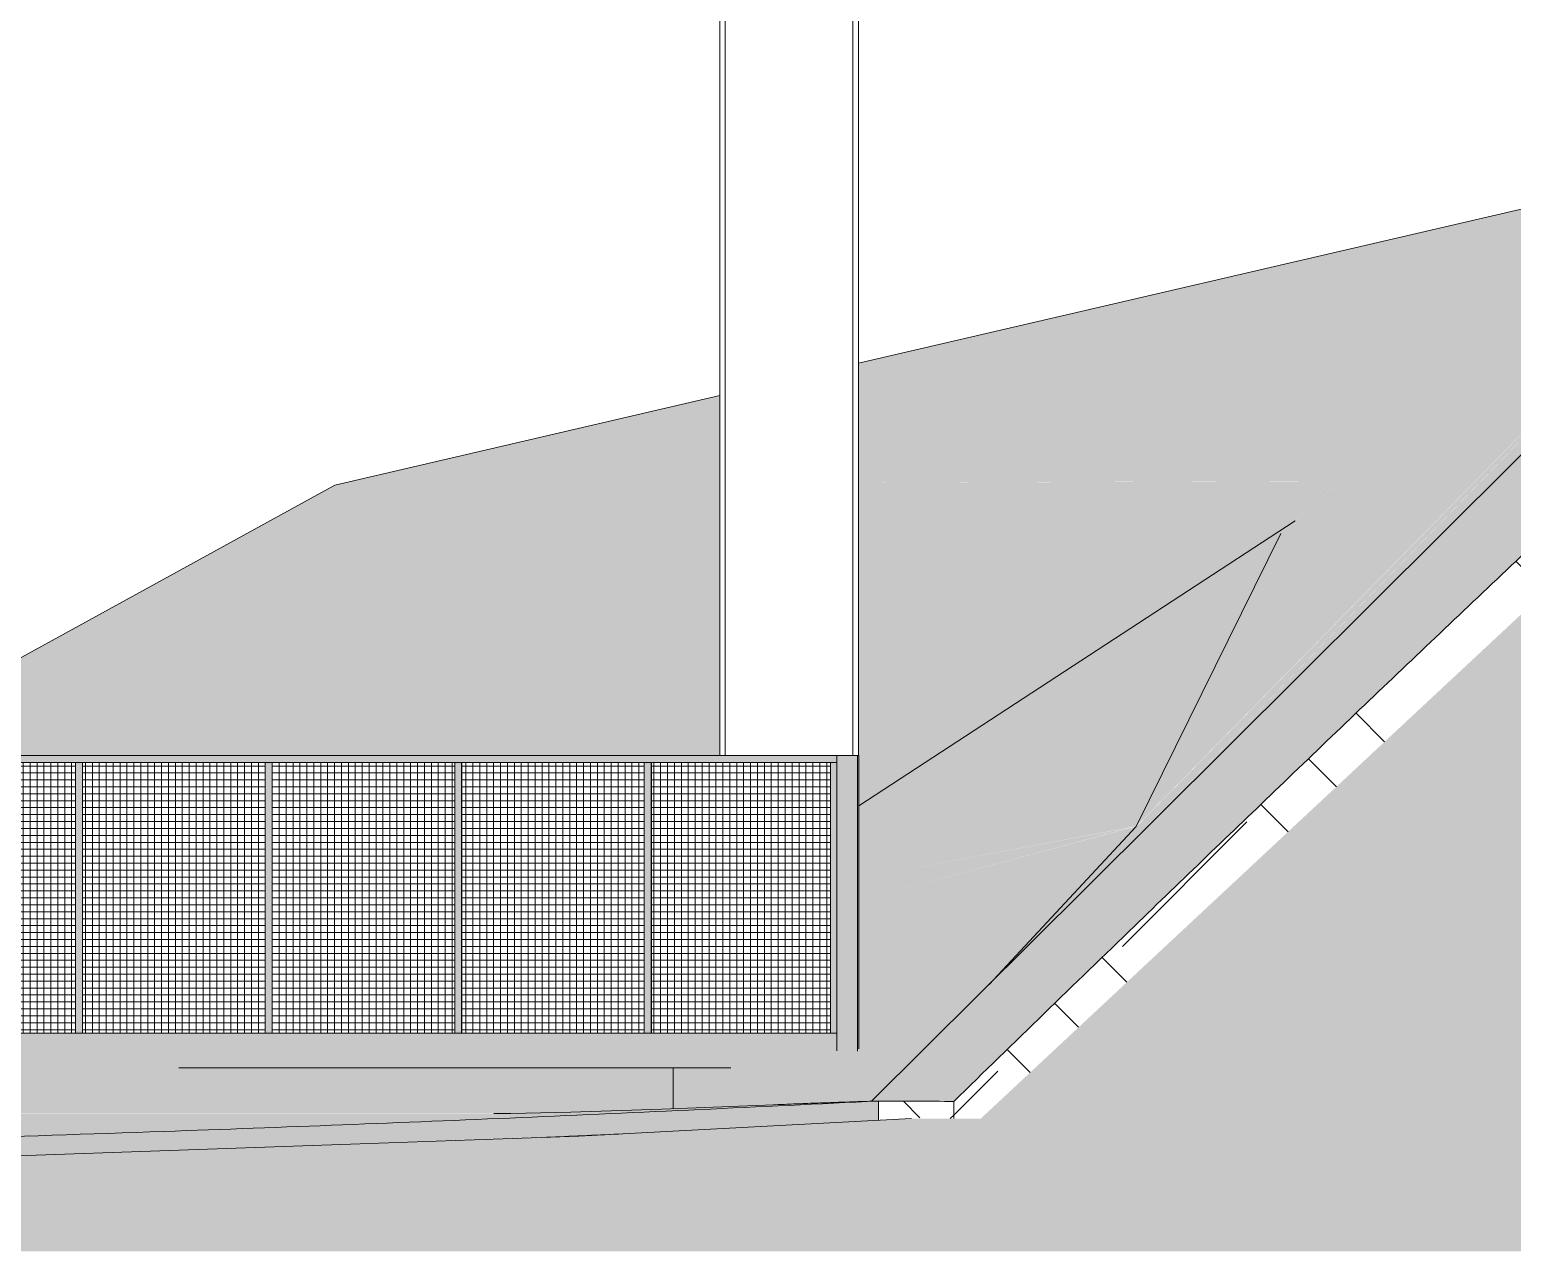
# Model space of a CAD drawing. Header units: metres. Extents: x -3 to 469, y -13 to 19.
# Drawn here: x 259.27 to 269.96, y -12.97 to -4.17 of the extents above; entities that cross this region are included whole.
import ezdxf

# ---------------------------------------------------------------- set-up
doc = ezdxf.new("R2010")
doc.units = ezdxf.units.M
for name, color, linetype, lineweight in [('0-1', 7, 'Continuous', 5), ('A-DETL-1', 7, 'Continuous', 20), ('A-FLOR', 7, 'Continuous', 9), ('A-FLOR-1', 7, 'Continuous', 20), ('A-GLAZ-CURT', 7, 'Continuous', 5), ('A-GLAZ-CWMG', 7, 'Continuous', 5), ('S-COLS', 7, 'Continuous', 9)]:
    doc.layers.add(name, color=color, linetype=linetype, lineweight=lineweight)
for name, color, linetype, lineweight, true_color in [('A-DETL-GENF-1', 7, 'Continuous', 5, 0xb8a087), ('A-FLOR-PATT-1', 7, 'Continuous', 9, 0x74756c), ('A-FLOR-PATT-2', 7, 'Continuous', 20, 0xc0c0c0), ('A-FLOR-PATT-4', 7, 'Continuous', 5, 0xb8a087), ('A-FLOR-PATT-6', 7, 'Continuous', 20, 0xb8c78b), ('A-FLOR-PATT-7', 7, 'Continuous', 20, 0xd3dcb8), ('A-GENM-1', 7, 'Continuous', 9, 0xaaaaaa), ('A-GLAZ-CURT-1', 7, 'Continuous', 5, 0x787878), ('A-GLAZ-CWMG-1', 7, 'Continuous', 5, 0xf2f2f2), ('S-COLS-3', 7, 'Continuous', 9, 0xe9e9e9)]:
    doc.layers.add(name, color=color, linetype=linetype, lineweight=lineweight, true_color=true_color)
pattern_1 = [(45, (292.2927, 0), (0, 1.79605), [1.27, -1.27]), (45, (292.6297, -0.3368), (0, 1.79605), [1.27, -1.27]), (45, (292.9657, -0.6735), (0, 1.79605), [1.27, -1.27]), (135, (292.2927, 0.2245), (-1.79605, 1e-16), [1.27, -1.27]), (135, (292.6297, 0.5613), (-1.79605, 1e-16), [1.27, -1.27]), (135, (292.9657, 0.898), (-1.79605, 1e-16), [1.27, -1.27])]

# ---------------------------------------------------------------- blocks, each defined once
blk = doc.blocks.new('PL - PL-295291-FACHADA 03')
at = {"layer": 'A-GENM-1'}
for p, q in [((-23.093, -1.14), (-23.053, -1.14)), ((-23.093, -9.4), (-23.093, -1.14)), ((-23.053, -9.4), (-23.053, -1.14)), ((-22.133, -1.14), (-22.093, -1.14)), ((-22.133, -9.4), (-22.133, -1.14)), ((-22.093, -9.4), (-22.093, -1.14))]:
    blk.add_line(p, q, dxfattribs=at)
blk = doc.blocks.new('CONTAINER-R01_rvt-3-FACHADA 03')
at = {"layer": 'A-GENM-1'}
blk.add_blockref('PL - PL-295291-FACHADA 03', (0, 0), dxfattribs=at)
blk = doc.blocks.new('System Panel - Tela-4221012-FACHADA 03')
at = {"layer": 'A-GLAZ-CURT-1'}
h = blk.add_hatch(dxfattribs=at)
h.set_pattern_fill('FP_55', color=256, style=0, pattern_type=2)
h.set_pattern_definition([(0, (-22.94, -10.425), (0, 0.05), []), (90, (-22.94, -10.425), (-0.04988, 3e-18), [])])
h.paths.add_polyline_path([(-23.003, -11.4), (-22.295, -11.4), (-22.295, -9.45), (-23.586, -9.45), (-23.586, -11.4)])
at = {"layer": 'A-GLAZ-CURT'}
blk.add_line((-23.586, -9.45), (-23.586, -11.4), dxfattribs=at)
blk = doc.blocks.new('Rectangular Mullion - 50mm x 250mm-4221007-FACHADA 03')
at = {"layer": 'A-GLAZ-CWMG-1'}
blk.add_hatch(color=256, dxfattribs=at).paths.add_polyline_path([(-23.388, -11.65), (-23.013, -11.65), (-22.57, -11.521), (-22.248, -11.523), (-22.248, -11.4), (-23.612, -11.4), (-23.612, -11.65)])
at = {"layer": 'A-GLAZ-CWMG'}
for p, q in [((-23.612, -11.4), (-22.248, -11.4)), ((-23.612, -11.65), (-23.013, -11.65))]:
    blk.add_line(p, q, dxfattribs=at)
blk = doc.blocks.new('Rectangular Mullion - 50mm x 50mm aluminio-4220972-FACHADA 03')
at = {"layer": 'A-GLAZ-CWMG-1'}
blk.add_hatch(color=256, dxfattribs=at).paths.add_polyline_path([(-22.248, -11.4), (-22.248, -9.45), (-22.295, -9.45), (-22.295, -11.4)])
at = {"layer": 'A-GLAZ-CWMG'}
for p, q in [((-22.295, -9.45), (-22.248, -9.45)), ((-22.295, -11.4), (-22.295, -9.45)), ((-22.248, -11.4), (-22.295, -11.4))]:
    blk.add_line(p, q, dxfattribs=at)
blk = doc.blocks.new('System Panel - Tela-4221013-FACHADA 03')
at = {"layer": 'A-GLAZ-CURT-1'}
h = blk.add_hatch(dxfattribs=at)
h.set_pattern_fill('FP_56', color=256, style=0, pattern_type=2)
h.set_pattern_definition([(0, (-24.294, -10.425), (0, 0.05), []), (90, (-24.294, -10.425), (-0.04988, 3e-18), [])])
h.paths.add_polyline_path([(-23.637, -11.4), (-23.637, -9.45), (-24.953, -9.45), (-24.953, -11.4), (-23.773, -11.4)])
at = {"layer": 'A-GLAZ-CURT'}
blk.add_line((-24.953, -9.45), (-24.953, -11.4), dxfattribs=at)
blk = doc.blocks.new('Rectangular Mullion - 50mm x 50mm aluminio-4221008-FACHADA 03')
at = {"layer": 'A-GLAZ-CWMG-1'}
blk.add_hatch(color=256, dxfattribs=at).paths.add_polyline_path([(-23.612, -9.4), (-23.612, -9.45), (-22.248, -9.45), (-22.248, -9.4)])
at = {"layer": 'A-GLAZ-CWMG'}
for p, q in [((-22.248, -9.4), (-23.612, -9.4)), ((-22.248, -9.45), (-23.612, -9.45))]:
    blk.add_line(p, q, dxfattribs=at)
blk = doc.blocks.new('Rectangular Mullion - 50mm x 50mm aluminio-4221009-FACHADA 03')
at = {"layer": 'A-GLAZ-CWMG-1'}
blk.add_hatch(color=256, dxfattribs=at).paths.add_polyline_path([(-23.612, -9.45), (-23.612, -9.4), (-24.979, -9.4), (-24.979, -9.45), (-23.773, -9.45)])
at = {"layer": 'A-GLAZ-CWMG'}
for p, q in [((-23.612, -9.4), (-24.979, -9.4)), ((-23.612, -9.45), (-24.979, -9.45))]:
    blk.add_line(p, q, dxfattribs=at)
blk = doc.blocks.new('Rectangular Mullion - 50mm x 250mm-4221010-FACHADA 03')
at = {"layer": 'A-GLAZ-CWMG-1'}
blk.add_hatch(color=256, dxfattribs=at).paths.add_polyline_path([(-24.979, -11.65), (-23.612, -11.65), (-23.612, -11.4), (-24.979, -11.4)])
at = {"layer": 'A-GLAZ-CWMG'}
for p, q in [((-24.979, -11.4), (-23.612, -11.4)), ((-24.979, -11.65), (-23.612, -11.65))]:
    blk.add_line(p, q, dxfattribs=at)
blk = doc.blocks.new('Rectangular Mullion - 50mm x 250mm-V43-FACHADA 03')
at = {"layer": 'A-GLAZ-CWMG-1'}
blk.add_hatch(color=256, dxfattribs=at).paths.add_polyline_path([(-26.345, -11.65), (-26.345, -11.4), (-27.712, -11.4), (-27.712, -11.626), (-26.993, -11.65), (-26.853, -11.65)])
at = {"layer": 'A-GLAZ-CWMG'}
for p, q in [((-27.712, -11.4), (-26.345, -11.4)), ((-26.993, -11.65), (-26.345, -11.65))]:
    blk.add_line(p, q, dxfattribs=at)
blk = doc.blocks.new('Rectangular Mullion - 50mm x 250mm-V44-FACHADA 03')
at = {"layer": 'A-GLAZ-CWMG-1'}
blk.add_hatch(color=256, dxfattribs=at).paths.add_polyline_path([(-27.712, -11.626), (-27.712, -11.4), (-29.079, -11.4), (-29.079, -11.579), (-28.393, -11.602)])
at = {"layer": 'A-GLAZ-CWMG'}
blk.add_line((-29.079, -11.4), (-27.712, -11.4), dxfattribs=at)
blk = doc.blocks.new('Rectangular Mullion - 50mm x 50mm aluminio-4220969-FACHADA 03')
at = {"layer": 'A-GLAZ-CWMG-1'}
blk.add_hatch(color=256, dxfattribs=at).paths.add_polyline_path([(-23.637, -11.4), (-23.587, -11.4), (-23.587, -9.45), (-23.637, -9.45), (-23.637, -10.931)])
at = {"layer": 'A-GLAZ-CWMG'}
for p, q in [((-23.637, -9.45), (-23.587, -9.45)), ((-23.637, -9.45), (-23.637, -11.4)), ((-23.587, -9.45), (-23.587, -11.4)), ((-23.587, -11.4), (-23.637, -11.4))]:
    blk.add_line(p, q, dxfattribs=at)

msp = doc.modelspace()

# ---------------------------------------------------------------- hatches: boundary and pattern name
at = {"layer": 'A-DETL-GENF-1'}
h = msp.add_hatch(dxfattribs=at)
h.set_pattern_fill('FP_49', color=256, style=0, pattern_type=2)
h.set_pattern_definition(pattern_1)
h.paths.add_polyline_path([(303.603, -12.972), (343.641, -12.972), (343.641, -0.3), (342.959, -0.3), (340.98, -0.253), (333.632, -0.182), (330.359, -0.184), (328.242, -0.202), (326.702, -0.23), (325.554, -0.3), (314.575, -0.298), (312.265, -0.253), (307.719, -0.3), (307.719, -0.2), (287.285, -0.2), (283.029, -1.834), (279.304, -2.832), (275.483, -4.297), (274.303, -4.704), (272.889, -5.849), (271.666, -6.9), (270.15, -8.265), (266.128, -12.016), (265.628, -12.016), (263.181, -12.143), (254.856, -12.434), (253.757, -12.434), (245.087, -11.98), (245.087, -12.972), (300.524, -12.972)])
at = {"layer": 'A-FLOR-PATT-1'}
msp.add_hatch(color=256, dxfattribs=at).paths.add_polyline_path([(253.796, -12.421), (255.481, -12.39), (256.636, -12.364), (257.662, -12.336), (263.231, -12.139), (263.758, -12.114), (265.39, -12.028), (265.39, -11.889), (263.566, -11.974), (262.218, -12.032), (261.063, -12.078), (259.716, -12.125), (258.369, -12.168), (257.214, -12.199), (255.866, -12.231), (254.711, -12.255), (253.796, -12.271), (253.796, -12.398)])
at = {"layer": 'A-FLOR-PATT-2'}
h = msp.add_hatch(color=256, dxfattribs=at)
h.paths.add_polyline_path([(261.47, -7.45), (264.246, -7.101), (264.246, -6.805), (261.599, -7.42)])
h.paths.add_polyline_path([(265.246, -6.975), (269.899, -6.389), (271.291, -5.168), (265.246, -6.573), (265.246, -6.849)])
h = msp.add_hatch(color=256, dxfattribs=at)
h.paths.add_polyline_path([(261.47, -7.45), (264.246, -7.251), (264.246, -7.101), (261.707, -7.42)])
h.paths.add_polyline_path([(265.246, -7.18), (269.331, -6.888), (269.899, -6.389), (265.246, -6.975)])
h = msp.add_hatch(color=256, dxfattribs=at)
h.paths.add_polyline_path([(261.47, -7.45), (264.246, -7.439), (264.246, -7.251), (261.888, -7.42)])
h.paths.add_polyline_path([(265.246, -7.435), (268.725, -7.42), (269.331, -6.888), (265.246, -7.18), (265.246, -7.42)])
h = msp.add_hatch(color=256, dxfattribs=at)
h.paths.add_polyline_path([(259.418, -9.4), (264.246, -8.385), (264.246, -7.439), (261.47, -7.45), (257.92, -9.4), (258.286, -9.4)])
h.paths.add_polyline_path([(265.246, -8.175), (268.689, -7.451), (268.724, -7.421), (265.246, -7.435), (265.246, -8.109)])
h = msp.add_hatch(color=256, dxfattribs=at)
h.paths.add_polyline_path([(265.25, -9.763), (268.395, -7.709), (268.689, -7.451), (265.246, -8.175), (265.246, -9.4), (265.25, -9.4)])
h.paths.add_polyline_path([(259.418, -9.4), (264.246, -9.4), (264.246, -8.385), (259.602, -9.361)])
for points in [[(254.678, -11.98), (262.783, -11.978), (263.1, -11.971), (263.727, -11.951), (263.91, -11.942), (263.91, -11.65), (260.346, -11.65), (257.919, -11.567), (254.711, -11.976)], [(253.796, -12.271), (255.729, -12.234), (256.922, -12.207), (258.188, -12.173), (259.523, -12.132), (260.82, -12.087), (262.026, -12.04), (263.373, -11.983), (264.721, -11.921), (265.282, -11.892), (264.779, -11.91), (263.904, -11.945), (263.221, -11.967), (262.738, -11.978), (262.602, -11.979), (261.824, -11.98), (254.678, -11.98), (253.823, -12.262)]]:
    msp.add_hatch(color=256, dxfattribs=at).paths.add_polyline_path(points)
at = {"layer": 'A-FLOR-PATT-4'}
h = msp.add_hatch(dxfattribs=at)
h.set_pattern_fill('FP_49', color=256, style=0, pattern_type=2)
h.set_pattern_definition(pattern_1)
h.paths.add_polyline_path([(266.031, -12.016), (266.128, -12.016), (270.15, -8.265), (271.726, -6.849), (272.914, -5.828), (273.823, -5.093), (273.823, -4.511), (273.186, -5.063), (272.688, -5.504), (272.035, -6.094), (271.572, -6.518), (270.668, -7.359), (270.124, -7.869), (269.585, -8.38), (268.826, -9.102), (267.452, -10.421), (266.397, -11.441), (265.934, -11.892), (265.934, -12.016), (266.012, -12.016)])
h.paths.add_polyline_path([(275.295, -4.362), (275.513, -4.287), (279.321, -2.827), (283.029, -1.834), (284.751, -1.171), (276.962, -3.284), (276.46, -3.508), (276.067, -3.693), (275.679, -3.885), (275.295, -4.087), (275.295, -4.297)])
h = msp.add_hatch(dxfattribs=at)
h.set_pattern_fill('FP_49', color=256, style=0, pattern_type=2)
h.set_pattern_definition(pattern_1)
h.paths.add_polyline_path([(265.39, -12.028), (265.662, -12.016), (265.934, -12.016), (265.934, -11.892), (265.39, -11.889), (265.39, -12.016)])
at = {"layer": 'A-FLOR-PATT-6'}
for points in [[(265.934, -11.892), (267.031, -10.828), (268.02, -9.874), (268.282, -9.623), (273.102, -4.407), (273.005, -4.38), (272.97, -4.367), (272.944, -4.353), (272.928, -4.34), (272.92, -4.331), (271.015, -6.244), (269.524, -7.732), (266.814, -10.427), (265.344, -11.89), (265.455, -11.889), (265.934, -11.892)], [(267.103, -10.14), (270.146, -7.112), (271.505, -5.754), (272.566, -4.687), (272.921, -4.33), (272.73, -4.332), (267.114, -10.128)], [(267.25, -9.91), (272.729, -4.331), (271.846, -4.68), (267.252, -9.908)], [(268.282, -9.623), (269.372, -8.581), (270.395, -7.614), (270.88, -7.16), (271.295, -6.775), (271.85, -6.264), (272.329, -5.828), (272.805, -5.4), (273.252, -5.004), (273.823, -4.511), (273.507, -4.474), (273.34, -4.451), (273.133, -4.413), (273.102, -4.407), (268.488, -9.4)], [(266.188, -11.049), (267.154, -10.086), (272.51, -4.556), (267.191, -9.973), (266.195, -11.041)], [(267.25, -9.91), (271.846, -4.68), (268.292, -7.8), (267.251, -9.908)]]:
    msp.add_hatch(color=256, dxfattribs=at).paths.add_polyline_path(points)
at = {"layer": 'A-FLOR-PATT-7'}
for points in [[(265.25, -9.769), (268.292, -7.8), (268.395, -7.709), (265.25, -9.763)], [(265.25, -10.285), (267.251, -9.908), (268.292, -7.8), (265.25, -9.769), (265.25, -9.91)], [(265.217, -11.894), (265.343, -11.889), (266.261, -10.971), (267.248, -9.91), (265.25, -10.446), (265.25, -11.515), (265.24, -11.529), (265.09, -11.528), (265.09, -11.523), (264.769, -11.521), (265.217, -11.894)], [(265.25, -10.446), (267.223, -9.915), (265.25, -10.285), (265.25, -10.439)], [(263.91, -11.945), (264.721, -11.913), (265.144, -11.897), (265.214, -11.892), (264.769, -11.521), (264.326, -11.65), (263.91, -11.65), (263.91, -11.942)]]:
    msp.add_hatch(color=256, dxfattribs=at).paths.add_polyline_path(points)
at = {"layer": 'S-COLS-3'}
for points in [[(265.24, -11.529), (265.24, -9.4), (265.09, -9.4), (265.09, -11.528), (265.106, -11.528)], [(265.24, -11.529), (265.25, -11.514), (265.25, -9.4), (265.24, -9.4), (265.24, -11.441)]]:
    msp.add_hatch(color=256, dxfattribs=at).paths.add_polyline_path(points)

# ---------------------------------------------------------------- linework, layer by layer
at = {"layer": 'A-DETL-1'}
for p, q in [((265.628, -12.016), (263.231, -12.142)), ((263.231, -12.142), (258.734, -12.299))]:
    msp.add_line(p, q, dxfattribs=at)
at = {"layer": 'A-FLOR'}
for p, q in [((265.246, -6.573), (271.291, -5.168)), ((261.47, -7.45), (264.246, -6.805)), ((257.92, -9.4), (261.47, -7.45)), ((268.395, -7.709), (265.25, -9.763)), ((267.25, -9.91), (268.292, -7.8)), ((266.188, -11.049), (267.25, -9.91)), ((263.91, -11.65), (263.91, -11.945))]:
    msp.add_line(p, q, dxfattribs=at)
at = {"layer": 'A-FLOR', "flags": 128}
for points in [[(271.84, -5.418), (270.488, -6.771), (266.886, -10.355), (265.341, -11.89)], [(264.694, -11.914), (263.828, -11.948), (263.173, -11.969), (262.74, -11.979), (262.617, -11.98)]]:
    msp.add_lwpolyline(points, dxfattribs=at)
at = {"layer": 'A-FLOR'}
for points in [[(264.651, -11.916), (264.692, -11.914), (264.777, -11.91), (264.915, -11.905), (265.063, -11.9), (265.221, -11.894), (265.333, -11.891), (265.39, -11.889)], [(265.39, -11.889), (265.333, -11.891), (265.221, -11.894), (265.063, -11.9), (264.915, -11.905), (264.777, -11.91), (264.692, -11.914), (264.651, -11.916)]]:
    msp.add_open_spline(points, degree=3, dxfattribs=at)
at = {"layer": 'A-FLOR-1'}
for p, q in [((265.39, -11.889), (265.39, -12.028)), ((265.934, -12.016), (265.934, -11.892))]:
    msp.add_line(p, q, dxfattribs=at)
for points, knots in [([(273.823, -4.511), (273.727, -4.593), (273.537, -4.757), (273.299, -4.963), (273.111, -5.129), (272.969, -5.253), (272.829, -5.379), (272.688, -5.504), (272.548, -5.63), (272.407, -5.756), (272.268, -5.883), (272.128, -6.009), (271.989, -6.136), (271.85, -6.263), (271.711, -6.391), (271.526, -6.561), (271.295, -6.774), (270.927, -7.116), (270.284, -7.717), (269.554, -8.408), (268.826, -9.101), (268.463, -9.449), (268.282, -9.623)], [0, 0, 0, 0, 0.05, 0.1, 0.125, 0.15, 0.175, 0.2, 0.225, 0.25, 0.275, 0.3, 0.325, 0.35, 0.375, 0.4, 0.45, 0.5, 0.6, 0.8, 0.9, 1, 1, 1, 1]), ([(268.282, -9.623), (267.932, -9.958), (267.148, -10.712), (266.367, -11.47), (265.934, -11.892)], [0, 0, 0, 0, 0.444444, 1, 1, 1, 1]), ([(265.39, -11.889), (264.961, -11.91), (264.102, -11.951), (262.385, -12.028), (260.561, -12.099), (258.628, -12.162), (257.018, -12.206), (255.407, -12.243), (254.333, -12.263), (253.796, -12.271)], [0, 0, 0, 0, 0.111111, 0.222222, 0.444444, 0.583333, 0.722222, 0.861111, 1, 1, 1, 1])]:
    msp.add_open_spline(points, degree=3, knots=knots, dxfattribs=at)
for points in [[(265.934, -11.892), (265.843, -11.891), (265.662, -11.89), (265.481, -11.889), (265.39, -11.889)], [(262.996, -12.15), (263.169, -12.143), (263.343, -12.135), (263.516, -12.127)]]:
    msp.add_open_spline(points, degree=3, dxfattribs=at)
at = {"layer": 'S-COLS'}
for p, q in [((265.09, -9.4), (265.09, -11.528)), ((265.24, -9.4), (265.09, -9.4)), ((265.24, -9.4), (265.24, -11.529)), ((265.25, -9.4), (265.24, -9.4)), ((265.25, -9.4), (265.25, -11.514))]:
    msp.add_line(p, q, dxfattribs=at)

# ---------------------------------------------------------------- block references
at = {"layer": '0-1'}
msp.add_blockref('CONTAINER-R01_rvt-3-FACHADA 03', (287.339, 0), dxfattribs=at)
at = {"layer": 'A-GLAZ-CURT'}
for name, p in [('System Panel - Tela-4221013-FACHADA 03', (283.238, 0)), ('System Panel - Tela-4221013-FACHADA 03', (284.605, 0)), ('System Panel - Tela-4221013-FACHADA 03', (285.972, 0)), ('System Panel - Tela-4221013-FACHADA 03', (287.339, 0)), ('System Panel - Tela-4221012-FACHADA 03', (287.339, 0))]:
    msp.add_blockref(name, p, dxfattribs=at)
at = {"layer": 'A-GLAZ-CWMG'}
for name, p in [('Rectangular Mullion - 50mm x 50mm aluminio-4221009-FACHADA 03', (283.238, 0)), ('Rectangular Mullion - 50mm x 50mm aluminio-4221009-FACHADA 03', (284.605, 0)), ('Rectangular Mullion - 50mm x 50mm aluminio-4221009-FACHADA 03', (285.972, 0)), ('Rectangular Mullion - 50mm x 50mm aluminio-4221009-FACHADA 03', (287.339, 0)), ('Rectangular Mullion - 50mm x 50mm aluminio-4221008-FACHADA 03', (287.339, 0)), ('Rectangular Mullion - 50mm x 50mm aluminio-4220969-FACHADA 03', (283.238, 0)), ('Rectangular Mullion - 50mm x 50mm aluminio-4220969-FACHADA 03', (284.605, 0)), ('Rectangular Mullion - 50mm x 50mm aluminio-4220969-FACHADA 03', (285.972, 0)), ('Rectangular Mullion - 50mm x 50mm aluminio-4220969-FACHADA 03', (287.339, 0)), ('Rectangular Mullion - 50mm x 50mm aluminio-4220972-FACHADA 03', (287.339, 0)), ('Rectangular Mullion - 50mm x 250mm-V44-FACHADA 03', (287.339, 0)), ('Rectangular Mullion - 50mm x 250mm-V43-FACHADA 03', (287.339, 0)), ('Rectangular Mullion - 50mm x 250mm-4221010-FACHADA 03', (285.972, 0)), ('Rectangular Mullion - 50mm x 250mm-4221010-FACHADA 03', (287.339, 0)), ('Rectangular Mullion - 50mm x 250mm-4221007-FACHADA 03', (287.339, 0))]:
    msp.add_blockref(name, p, dxfattribs=at)

doc.saveas('drawing.dxf')
